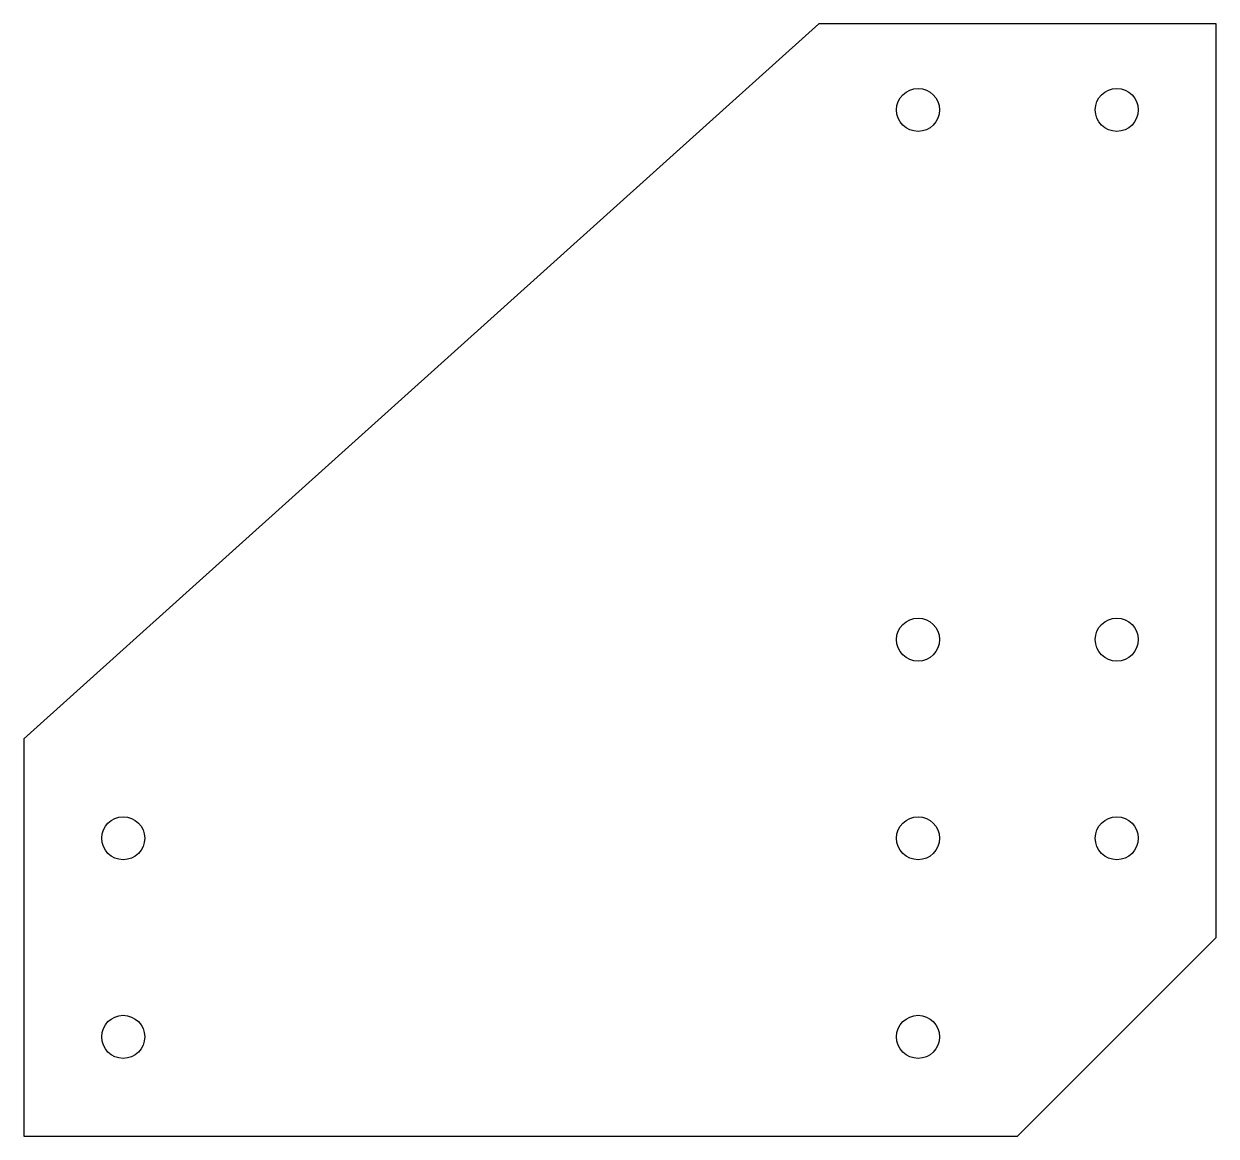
# Model space of a CAD drawing. Header units: millimetres. Extents: x 116 to 296, y -77 to 91.
import ezdxf

# ---------------------------------------------------------------- set-up
doc = ezdxf.new("R2010")
doc.units = ezdxf.units.MM
doc.layers.get('0').update_dxf_attribs({"linetype": 'CONTINUOUS'})

msp = doc.modelspace()

# ---------------------------------------------------------------- linework, layer by layer
msp.add_lwpolyline([(236, 90.5), (116, -17.5), (116, -77.5), (266, -77.5), (296, -47.5), (296, 90.5)], close=True)
msp.add_lwpolyline([(236, 90.5), (116, -17.5), (116, -77.5), (266, -77.5), (296, -47.5), (296, 90.5)], close=True)
for centre in [(251, 77.5), (251, 77.5), (281, 77.5), (281, 77.5), (251, -2.5), (251, -2.5), (281, -2.5), (281, -2.5), (131, -32.5), (131, -32.5), (251, -32.5), (251, -32.5), (281, -32.5), (281, -32.5), (131, -62.5), (131, -62.5), (251, -62.5), (251, -62.5)]:
    msp.add_circle(centre, 3.25)

doc.saveas('drawing.dxf')
